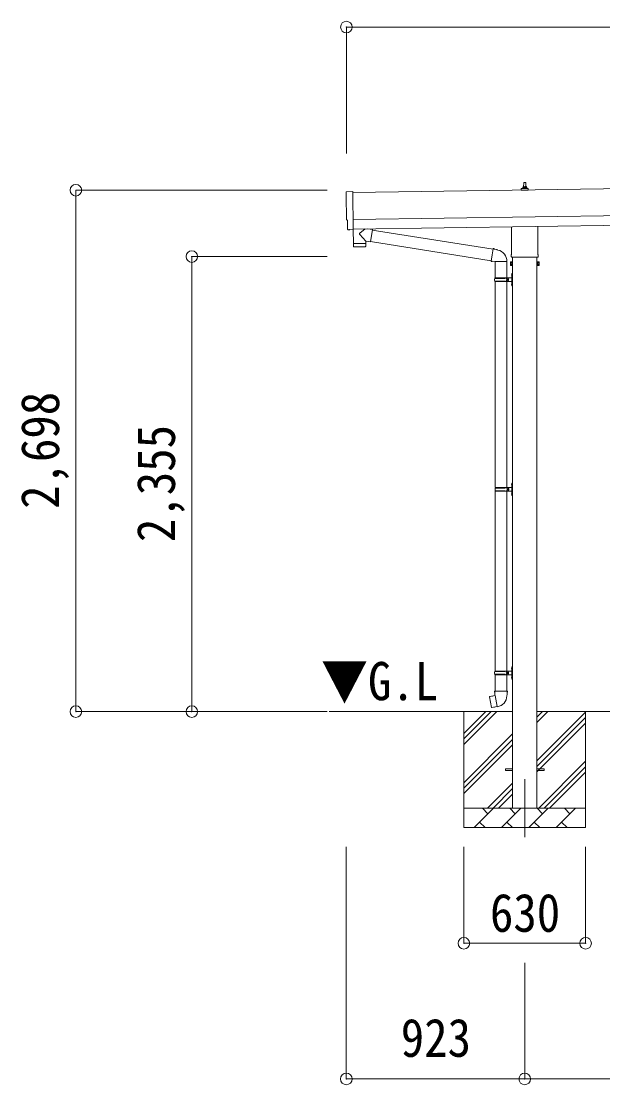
# Model space of a CAD drawing. Units: millimetres at full size, sheet at 1:60. Extents: x -16864 to 16864, y -11640 to 11640.
# Drawn here: x -865 to 2144, y -8625 to -3121 of the extents above; entities that cross this region are included whole.
import ezdxf
from ezdxf.enums import TextEntityAlignment as Align

# ---------------------------------------------------------------- set-up
doc = ezdxf.new("R2010")
doc.units = ezdxf.units.MM
doc.header["$LTSCALE"] = 60
doc.header["$PDMODE"] = 32
doc.header["$PDSIZE"] = 60
doc.linetypes.add('CHAIN1', pattern=[8, 5, -1, 1, -1])
for name, color, linetype, lineweight in [('0-1_Defpoints', 7, 'CHAIN1', 9), ('0-2_TEXT1', 4, 'Continuous', 9), ('0-3_SHAPE', 7, 'Continuous', 9), ('0-7_PARTS2', 7, 'Continuous', 9), ('0-8_TABLE1', 6, 'Continuous', 9), ('0-9_DIM1', 7, 'Continuous', 9)]:
    doc.layers.add(name, color=color, linetype=linetype, lineweight=lineweight)
doc.styles.add('ＭＳ ゴシック', font='')
doc.styles.get('ＭＳ ゴシック').set_extended_font_data('MS Gothic')

msp = doc.modelspace()

# ---------------------------------------------------------------- linework, layer by layer
at = {"layer": '0-1_Defpoints'}
msp.add_line((1740.59, -7043.97), (1740.59, -7392.97), dxfattribs=at)
at = {"layer": '0-2_TEXT1'}
for p, q in [((6480.66, -3926.28), (850.19, -4006.72)), ((1734.9, -3979.72), (1735.62, -3956.19)), ((1736.62, -3955.22), (1745.17, -3955.22)), ((1746.17, -3956.19), (1746.9, -3979.72)), ((1722.65, -3995.22), (1722.65, -3987.5)), ((1759.15, -3995.22), (1722.65, -3995.22)), ((1723.03, -3986.72), (1758.76, -3986.72)), ((1723.41, -3986.53), (1730.13, -3984.9)), ((1730.51, -3984.72), (1751.28, -3984.72)), ((1730.9, -3983.93), (1730.9, -3979.72)), ((1731.9, -3979.72), (1749.9, -3979.72)), ((1750.9, -3983.93), (1750.9, -3979.72)), ((1758.38, -3986.53), (1751.66, -3984.9)), ((1759.15, -3995.22), (1759.15, -3987.5)), ((852.19, -4146.7), (6482.66, -4066.27)), ((852.91, -4196.7), (6483.37, -4116.26)), ((833.33, -4200.75), (826.41, -4200.48)), ((1672.29, -4329.2), (1672.29, -4184.99)), ((1808.89, -4183.04), (1808.89, -4329.2)), ((1670.59, -4337.97), (1670.59, -4332.47)), ((1808.53, -4341.47), (1672.65, -4341.47)), ((1678.09, -4341.47), (1678.09, -7193.97)), ((1803.09, -7193.97), (1803.09, -4341.47)), ((1810.59, -4332.47), (1810.59, -4337.97)), ((1666.59, -4367.47), (1667.35, -4366.16)), ((1666.59, -4367.47), (1666.59, -4384.47)), ((1666.59, -4384.47), (1667.35, -4385.79)), ((1673.59, -4371.07), (1667.35, -4371.07)), ((1673.59, -4380.88), (1667.35, -4380.88)), ((1673.59, -4385.79), (1667.35, -4385.79)), ((1676.09, -4385.17), (1673.59, -4385.17)), ((1805.09, -4385.17), (1807.59, -4385.17)), ((1807.59, -4371.07), (1813.83, -4371.07)), ((1807.59, -4380.88), (1813.83, -4380.88)), ((1807.59, -4385.79), (1813.83, -4385.79)), ((1814.59, -4367.47), (1813.83, -4366.16)), ((1814.59, -4384.47), (1813.83, -4385.79)), ((1814.59, -4367.47), (1814.59, -4384.47)), ((1640.59, -6989.47), (1678.09, -6989.47)), ((1640.59, -6998.47), (1640.59, -6989.47)), ((1640.59, -6989.47), (1678.09, -6989.47)), ((1640.59, -6998.47), (1640.59, -6989.47)), ((1803.09, -6989.47), (1840.59, -6989.47)), ((1803.09, -6989.47), (1840.59, -6989.47)), ((1840.59, -6998.47), (1840.59, -6989.47)), ((1840.59, -6998.47), (1840.59, -6989.47)), ((1640.59, -6998.47), (1678.09, -6998.47)), ((1640.59, -6998.47), (1678.09, -6998.47)), ((1803.09, -6998.47), (1840.59, -6998.47)), ((1803.09, -6998.47), (1840.59, -6998.47))]:
    msp.add_line(p, q, dxfattribs=at)
for points in [[(818.57, -4003.73), (850.12, -4001.63), (852.94, -4199.46)], [(823.52, -4197.53), (822.85, -4150.51), (822.25, -4150.52)], [(834.07, -4200.46), (834.72, -4199.82), (852.96, -4200.47)], [(1673.59, -4385.79), (1673.59, -4366.16), (1667.35, -4366.16)], [(1673.59, -4385.17), (1673.59, -4366.77), (1676.09, -4366.77)], [(1807.59, -4385.17), (1807.59, -4366.77), (1805.09, -4366.77)], [(1807.59, -4385.79), (1807.59, -4366.16), (1813.83, -4366.16)]]:
    msp.add_lwpolyline(points, dxfattribs=at)
for points in [[(1676.09, -4386.47), (1676.09, -4365.47), (1678.09, -4365.47), (1678.09, -4386.47)], [(1805.09, -4386.47), (1805.09, -4365.47), (1803.09, -4365.47), (1803.09, -4386.47)]]:
    msp.add_lwpolyline(points, close=True, dxfattribs=at)
for centre, radius, start, end in [((1736.62, -3956.22), 1, 90, 178.60509), ((1745.17, -3956.22), 1, 1.39491, 90), ((1723.65, -3987.5), 1, 103.62699, 180), ((1729.9, -3983.93), 1, 283.62699, 0), ((1734.98, -3980.35), 4.13, 90, 171.17633), ((1731.9, -3980.72), 1, 90, 180), ((1744.23, -3979.72), 4.83, 133.60282, 180), ((1737.56, -3979.72), 4.83, 0, 46.39718), ((1746.81, -3980.35), 4.13, 8.82367, 90), ((1749.9, -3980.72), 1, 0, 90), ((1751.9, -3983.93), 1, 180, 256.37301), ((1758.15, -3987.5), 1, 0, 76.37301), ((1674.59, -4332.47), 4, 125.09963, 180), ((1674.59, -4337.97), 4, 180, 194.47751), ((1674.59, -4337.97), 4, 194.47751, 241.04498), ((1806.59, -4337.97), 4, 298.95502, 345.52249), ((1806.59, -4332.47), 4, 0, 54.90037), ((1806.59, -4337.97), 4, 345.52249, 0), ((1670.93, -4368.61), 4.34, 145.61575, 214.38425), ((1682.83, -4375.97), 16.24, 162.41205, 197.58795), ((1670.93, -4383.34), 4.34, 145.61575, 214.38425), ((1810.24, -4368.61), 4.34, 325.61575, 34.38425), ((1798.35, -4375.97), 16.24, 342.41205, 17.58795), ((1810.24, -4383.34), 4.34, 325.61575, 34.38425)]:
    msp.add_arc(centre, radius, start, end, dxfattribs=at)
for centre, major_axis, ratio, start_param, end_param in [((818.77, -4006.72), (-3, -0.04), 0.99863, 4.7647489, 6.2979817), ((-3945.59, -4145.22), (4762.89, 68.04), 0.99863, 6.2686928, 6.2979817), ((822.19, -4146.12), (-4.41, -0.06), 0.99863, 6.2686928, 7.8539816), ((826.53, -4197.48), (-2.15, -2.1), 0.9974, 5.5252311, 7.0411395), ((833.37, -4199.74), (-0.717, -0.7), 0.9974, 0.7579542, 1.5707963)]:
    msp.add_ellipse(centre, major_axis=major_axis, ratio=ratio, start_param=start_param, end_param=end_param, dxfattribs=at)
at = {"layer": '0-3_SHAPE'}
for p, q in [((1678.09, -6693.97), (729.14, -6693.97)), ((1425.59, -6693.97), (1425.59, -7293.97)), ((1425.59, -6807.46), (1539.07, -6693.97)), ((1425.59, -6835.74), (1567.36, -6693.97)), ((1425.59, -6864.03), (1595.64, -6693.97)), ((3578.09, -6693.97), (1803.09, -6693.97)), ((1803.09, -6722.8), (1831.91, -6693.97)), ((1803.09, -6751.08), (1860.2, -6693.97)), ((1803.09, -6949.07), (2055.59, -6696.57)), ((2055.59, -6693.97), (2055.59, -7293.97)), ((1803.09, -6977.36), (2055.59, -6724.86)), ((1803.09, -7005.64), (2055.59, -6753.14)), ((1425.59, -7062.02), (1678.09, -6809.52)), ((1425.59, -7090.3), (1678.09, -6837.8)), ((1425.59, -7118.58), (1678.09, -6866.08)), ((1812.75, -7193.97), (2055.59, -6951.13)), ((1841.03, -7193.97), (2055.59, -6979.42)), ((1869.31, -7193.97), (2055.59, -7007.7)), ((1548.19, -7193.97), (1678.09, -7064.07)), ((1576.47, -7193.97), (1678.09, -7092.36)), ((1604.76, -7193.97), (1678.09, -7120.64)), ((1425.59, -7193.97), (2055.59, -7193.97)), ((1478.46, -7293.97), (1578.46, -7193.97)), ((1549.9, -7222.53), (1521.35, -7193.97)), ((1619.88, -7293.97), (1719.88, -7193.97)), ((1691.32, -7222.53), (1662.77, -7193.97)), ((1761.3, -7293.97), (1861.3, -7193.97)), ((1832.75, -7222.53), (1804.19, -7193.97)), ((1902.72, -7293.97), (2002.72, -7193.97)), ((1974.17, -7222.53), (1945.61, -7193.97)), ((2055.59, -7293.97), (1425.59, -7293.97)), ((1507.01, -7265.42), (1535.56, -7293.97)), ((1648.43, -7265.42), (1676.98, -7293.97)), ((1789.85, -7265.42), (1818.41, -7293.97)), ((1931.27, -7265.42), (1959.83, -7293.97))]:
    msp.add_line(p, q, dxfattribs=at)
at = {"layer": '0-8_TABLE1'}
for p, q in [((817.59, -3151.34), (817.59, -3805.66)), ((12166.59, -3151.34), (817.59, -3151.34)), ((-582.41, -3995.68), (718.28, -3995.68)), ((-582.41, -3995.68), (-582.41, -6693.97)), ((17.59, -4338.97), (718.28, -4338.97)), ((17.59, -4338.97), (17.59, -6693.97)), ((-582.41, -6693.97), (718.28, -6693.97)), ((817.28, -8594.97), (817.28, -7392.97)), ((1425.59, -7892.97), (1425.59, -7392.97)), ((2055.59, -7892.97), (2055.59, -7392.97)), ((1425.59, -7892.97), (2055.59, -7892.97)), ((1740.59, -8594.97), (1740.59, -7994.97)), ((1740.59, -8594.97), (817.28, -8594.97)), ((3640.59, -8594.97), (1740.59, -8594.97))]:
    msp.add_line(p, q, dxfattribs=at)
for p in [(817.59, -3151.34), (-582.41, -3995.68), (17.59, -4338.97), (-582.41, -6693.97), (17.59, -6693.97), (1425.59, -7892.97), (2055.59, -7892.97), (817.28, -8594.97), (1740.59, -8594.97)]:
    msp.add_point(p, dxfattribs=at)
at = {"layer": '0-9_DIM1'}
for p, q in [((852.94, -4199.46), (852.96, -4200.47)), ((917.4, -4258.76), (886.53, -4225.66)), ((914.35, -4195.82), (886.7, -4218.33)), ((951.97, -4199.83), (926.13, -4195.65)), ((951.97, -4199.83), (941.81, -4262.71)), ((951.68, -4201.66), (1577.03, -4301.22)), ((853.59, -4272.69), (854, -4285.74)), ((914.59, -4287.82), (857.05, -4288.65)), ((858.08, -4271.63), (858.11, -4272.63)), ((913.07, -4270.84), (913.07, -4271.84)), ((917.4, -4258.76), (941.81, -4262.71)), ((917.4, -4258.76), (917.57, -4270.78)), ((942.1, -4260.89), (1566.61, -4360.32)), ((1566.28, -4362.14), (1571.82, -4330.77)), ((1577.35, -4299.41), (1571.82, -4330.77)), ((1577.35, -4299.41), (1578.49, -4297.43)), ((1578.49, -4297.43), (1582.05, -4298.05)), ((1582.05, -4298.05), (1582.47, -4300.4)), ((1596.98, -4303.22), (1598.67, -4304.85)), ((1598.67, -4304.85), (1600.78, -4305.3)), ((1566.28, -4362.14), (1566.68, -4364.39)), ((1566.28, -4362.14), (1571.44, -4362.95)), ((1566.68, -4364.39), (1570.24, -4365.02)), ((1570.24, -4365.02), (1571.44, -4362.95)), ((1571.44, -4362.95), (1586.04, -4365.27)), ((1586.04, -4365.27), (1588.25, -4364.29)), ((1648.54, -4364.68), (1587.36, -4364.68)), ((1588.09, -4364.68), (1588.09, -4449.89)), ((1648.09, -4364.68), (1648.09, -4449.89)), ((1585.09, -4451.89), (1635.42, -4451.89)), ((1586.09, -4449.89), (1672.09, -4449.89)), ((1586.09, -4449.89), (1586.09, -4451.89)), ((1645.09, -4449.89), (1645.09, -4454.39)), ((1645.09, -4454.39), (1647.09, -4454.39)), ((1647.09, -4454.39), (1647.09, -4458.89)), ((1653.09, -4449.89), (1653.09, -4458.89)), ((1653.09, -4454.39), (1656.09, -4454.39)), ((1656.09, -4454.39), (1656.09, -4458.89)), ((1671.79, -4432.75), (1673.83, -4433.74)), ((1673.06, -4430.74), (1673.69, -4430.74)), ((1673.06, -4430.74), (1673.06, -4439.04)), ((1673.06, -4439.04), (1673.69, -4439.04)), ((1673.69, -4430.74), (1673.69, -4439.04)), ((1673.69, -4430.74), (1674.09, -4431.14)), ((1673.69, -4439.04), (1674.09, -4438.64)), ((1673.83, -4433.74), (1674.44, -4434.89)), ((1674.09, -4426.89), (1677.09, -4425.39)), ((1674.09, -4426.89), (1674.09, -4458.89)), ((1674.09, -4431.14), (1674.09, -4438.64)), ((1677.09, -4425.39), (1677.09, -4458.89)), ((1677.09, -4425.39), (1678.09, -4425.39)), ((1678.09, -4425.39), (1678.09, -4458.89)), ((1585.09, -4465.89), (1635.42, -4465.89)), ((1586.09, -4467.89), (1586.09, -4465.89)), ((1586.09, -4467.89), (1672.09, -4467.89)), ((1588.09, -4467.89), (1588.09, -5534.97)), ((1645.09, -4467.89), (1645.09, -4463.39)), ((1645.09, -4463.39), (1647.09, -4463.39)), ((1647.09, -4463.39), (1647.09, -4458.89)), ((1648.09, -4467.89), (1648.09, -5534.97)), ((1653.09, -4467.89), (1653.09, -4458.89)), ((1653.09, -4463.39), (1656.09, -4463.39)), ((1656.09, -4463.39), (1656.09, -4458.89)), ((1671.79, -4480.75), (1673.83, -4481.74)), ((1673.06, -4478.74), (1673.69, -4478.74)), ((1673.06, -4478.74), (1673.06, -4487.04)), ((1673.06, -4487.04), (1673.69, -4487.04)), ((1673.69, -4478.74), (1673.69, -4487.04)), ((1673.69, -4478.74), (1674.09, -4479.14)), ((1673.69, -4487.04), (1674.09, -4486.64)), ((1673.83, -4481.74), (1674.44, -4482.89)), ((1674.09, -4490.89), (1674.09, -4458.89)), ((1674.09, -4479.14), (1674.09, -4486.64)), ((1674.09, -4490.89), (1677.09, -4492.39)), ((1677.09, -4492.39), (1677.09, -4458.89)), ((1677.09, -4492.39), (1678.09, -4492.39)), ((1678.09, -4492.39), (1678.09, -4458.89)), ((1587.59, -5536.97), (1637.92, -5536.97)), ((1587.59, -5550.97), (1637.92, -5550.97)), ((1588.09, -5552.97), (1588.09, -6484.97)), ((1588.59, -5534.97), (1588.59, -5536.97)), ((1588.59, -5534.97), (1672.09, -5534.97)), ((1588.59, -5552.97), (1588.59, -5550.97)), ((1588.59, -5552.97), (1672.09, -5552.97)), ((1647.59, -5534.97), (1647.59, -5539.47)), ((1647.59, -5539.47), (1649.59, -5539.47)), ((1647.59, -5552.97), (1647.59, -5548.47)), ((1647.59, -5548.47), (1649.59, -5548.47)), ((1648.09, -5552.97), (1648.09, -6484.97)), ((1649.59, -5539.47), (1649.59, -5543.97)), ((1649.59, -5548.47), (1649.59, -5543.97)), ((1655.59, -5534.97), (1655.59, -5543.97)), ((1655.59, -5539.47), (1658.59, -5539.47)), ((1655.59, -5552.97), (1655.59, -5543.97)), ((1655.59, -5548.47), (1658.59, -5548.47)), ((1658.59, -5539.47), (1658.59, -5543.97)), ((1658.59, -5548.47), (1658.59, -5543.97)), ((1671.79, -5517.83), (1673.83, -5518.82)), ((1673.06, -5515.82), (1673.69, -5515.82)), ((1673.06, -5515.82), (1673.06, -5524.12)), ((1673.06, -5524.12), (1673.69, -5524.12)), ((1673.69, -5515.82), (1673.69, -5524.12)), ((1673.69, -5515.82), (1674.09, -5516.22)), ((1673.69, -5524.12), (1674.09, -5523.72)), ((1673.83, -5518.82), (1674.44, -5519.97)), ((1674.09, -5511.97), (1677.09, -5510.47)), ((1674.09, -5511.97), (1674.09, -5543.97)), ((1674.09, -5516.22), (1674.09, -5523.72)), ((1674.09, -5575.97), (1674.09, -5543.97)), ((1677.09, -5510.47), (1677.09, -5543.97)), ((1677.09, -5510.47), (1678.09, -5510.47)), ((1677.09, -5577.47), (1677.09, -5543.97)), ((1678.09, -5510.47), (1678.09, -5543.97)), ((1678.09, -5577.47), (1678.09, -5543.97)), ((1671.79, -5565.83), (1673.83, -5566.82)), ((1673.06, -5563.82), (1673.69, -5563.82)), ((1673.06, -5563.82), (1673.06, -5572.12)), ((1673.06, -5572.12), (1673.69, -5572.12)), ((1673.69, -5563.82), (1673.69, -5572.12)), ((1673.69, -5563.82), (1674.09, -5564.22)), ((1673.69, -5572.12), (1674.09, -5571.72)), ((1673.83, -5566.82), (1674.44, -5567.97)), ((1674.09, -5564.22), (1674.09, -5571.72)), ((1674.09, -5575.97), (1677.09, -5577.47)), ((1677.09, -5577.47), (1678.09, -5577.47)), ((1585.09, -6486.97), (1635.42, -6486.97)), ((1586.09, -6484.97), (1672.09, -6484.97)), ((1586.09, -6484.97), (1586.09, -6486.97)), ((1645.09, -6484.97), (1645.09, -6489.47)), ((1645.09, -6489.47), (1647.09, -6489.47)), ((1647.09, -6489.47), (1647.09, -6493.97)), ((1647.09, -6498.47), (1647.09, -6493.97)), ((1653.09, -6484.97), (1653.09, -6493.97)), ((1653.09, -6489.47), (1656.09, -6489.47)), ((1653.09, -6502.97), (1653.09, -6493.97)), ((1656.09, -6489.47), (1656.09, -6493.97)), ((1656.09, -6498.47), (1656.09, -6493.97)), ((1671.79, -6467.83), (1673.83, -6468.82)), ((1673.06, -6465.82), (1673.69, -6465.82)), ((1673.06, -6465.82), (1673.06, -6474.12)), ((1673.06, -6474.12), (1673.69, -6474.12)), ((1673.69, -6465.82), (1673.69, -6474.12)), ((1673.69, -6465.82), (1674.09, -6466.22)), ((1673.69, -6474.12), (1674.09, -6473.72)), ((1673.83, -6468.82), (1674.44, -6469.97)), ((1674.09, -6461.97), (1677.09, -6460.47)), ((1674.09, -6461.97), (1674.09, -6493.97)), ((1674.09, -6466.22), (1674.09, -6473.72)), ((1674.09, -6525.97), (1674.09, -6493.97)), ((1677.09, -6460.47), (1677.09, -6493.97)), ((1677.09, -6460.47), (1678.09, -6460.47)), ((1677.09, -6527.47), (1677.09, -6493.97)), ((1678.09, -6460.47), (1678.09, -6493.97)), ((1678.09, -6527.47), (1678.09, -6493.97)), ((1585.09, -6500.97), (1635.42, -6500.97)), ((1586.09, -6502.97), (1586.09, -6500.97)), ((1586.09, -6502.97), (1672.09, -6502.97)), ((1588.09, -6502.97), (1588.09, -6587.9)), ((1645.09, -6502.97), (1645.09, -6498.47)), ((1645.09, -6498.47), (1647.09, -6498.47)), ((1648.09, -6502.97), (1648.09, -6587.9)), ((1653.09, -6498.47), (1656.09, -6498.47)), ((1671.79, -6515.83), (1673.83, -6516.82)), ((1673.06, -6513.82), (1673.69, -6513.82)), ((1673.06, -6513.82), (1673.06, -6522.12)), ((1673.06, -6522.12), (1673.69, -6522.12)), ((1673.69, -6513.82), (1673.69, -6522.12)), ((1673.69, -6513.82), (1674.09, -6514.22)), ((1673.69, -6522.12), (1674.09, -6521.72)), ((1673.83, -6516.82), (1674.44, -6517.97)), ((1674.09, -6514.22), (1674.09, -6521.72)), ((1674.09, -6525.97), (1677.09, -6527.47)), ((1677.09, -6527.47), (1678.09, -6527.47)), ((1586.24, -6587.9), (1584.09, -6588.68)), ((1584.09, -6588.68), (1584.09, -6592.3)), ((1584.09, -6592.3), (1586.33, -6593.12)), ((1586.24, -6587.9), (1618.09, -6587.9)), ((1586.24, -6587.9), (1586.33, -6593.12)), ((1586.33, -6593.12), (1586.59, -6607.9)), ((1649.94, -6587.9), (1618.09, -6587.9)), ((1652.09, -6592.3), (1649.85, -6593.12)), ((1649.94, -6587.9), (1652.09, -6588.68)), ((1652.09, -6588.68), (1652.09, -6592.3)), ((1559.63, -6616.35), (1558.82, -6617.52)), ((1558.82, -6617.52), (1568.44, -6672.08)), ((1587.5, -6611.1), (1559.63, -6616.35)), ((1572.37, -6613.75), (1572.16, -6613.99)), ((1586.59, -6607.9), (1587.94, -6609.9)), ((1597.85, -6668.4), (1587.72, -6610.93)), ((1587.74, -6610.1), (1587.74, -6610.81)), ((1587.94, -6609.9), (1587.91, -6609.91)), ((1648.28, -6609.84), (1648.2, -6612.01)), ((1649.59, -6607.9), (1648.28, -6609.84)), ((1582.46, -6670.99), (1582.18, -6670.84)), ((1598.16, -6669.16), (1597.91, -6668.5))]:
    msp.add_line(p, q, dxfattribs=at)
for points in [[(852.56, -4200.45), (853.58, -4271.69), (917.57, -4270.78)], [(917.54, -4284.83), (917.58, -4271.78), (853.59, -4272.69)], [(1577.35, -4299.41), (1582.47, -4300.4), (1596.98, -4303.22)], [(1671.79, -4437.04), (1673.83, -4436.04), (1674.44, -4434.89)], [(1671.79, -4485.04), (1673.83, -4484.04), (1674.44, -4482.89)], [(1671.79, -5522.12), (1673.83, -5521.12), (1674.44, -5519.97)], [(1671.79, -5570.12), (1673.83, -5569.12), (1674.44, -5567.97)], [(1671.79, -6472.12), (1673.83, -6471.12), (1674.44, -6469.97)], [(1671.79, -6520.12), (1673.83, -6519.12), (1674.44, -6517.97)], [(1649.94, -6587.9), (1649.85, -6593.12), (1649.59, -6607.9)], [(1574.62, -6613.53), (1574.34, -6613.38), (1572.37, -6613.75)], [(1597.58, -6668.31), (1569.6, -6672.9), (1568.44, -6672.08)], [(1584.65, -6670.43), (1584.44, -6670.67), (1582.46, -6670.99)]]:
    msp.add_lwpolyline(points, dxfattribs=at)
for centre, radius, start, end in [((890.01, -4222.08), 5, 131.47396, 225.79244), ((857, -4285.65), 3, 181.81845, 270.86677), ((914.54, -4284.82), 3, 270.81845, 359.81845), ((1588.25, -4364.29), 60.3, 359.62495, 78), ((1633.84, -4458.89), 49.25, 171.82876, 180.00002), ((1635.42, -4449.89), 2, 270, 359.99998), ((1677.39, -4434.89), 6, 136.21765, 223.78235), ((1672.09, -4447.89), 2, 270, 359.99998), ((1633.84, -4458.89), 49.25, 180.00002, 188.17127), ((1635.42, -4467.89), 2, 0.00005, 90.00004), ((1677.39, -4482.89), 6, 136.21765, 223.78235), ((1672.09, -4469.89), 2, 0.00005, 90.00004), ((1636.34, -5543.97), 49.25, 171.82876, 180.00002), ((1636.34, -5543.97), 49.25, 180.00002, 188.17127), ((1637.92, -5534.97), 2, 270, 359.99998), ((1637.92, -5552.97), 2, 0.00005, 90.00004), ((1677.39, -5519.97), 6, 136.21765, 223.78235), ((1672.09, -5532.97), 2, 270, 359.99998), ((1672.09, -5554.97), 2, 0.00005, 90.00004), ((1677.39, -5567.97), 6, 136.21765, 223.78235), ((1633.84, -6493.97), 49.25, 171.82876, 180.00002), ((1633.84, -6493.97), 49.25, 180.00002, 188.17127), ((1635.42, -6484.97), 2, 270, 359.99998), ((1677.39, -6469.97), 6, 136.21765, 223.78235), ((1672.09, -6482.97), 2, 270, 359.99998), ((1635.42, -6502.97), 2, 0.00005, 90.00004), ((1677.39, -6517.97), 6, 136.21765, 223.78235), ((1672.09, -6504.97), 2, 0.00005, 90.00004), ((1587.44, -6610.81), 0.3, 280.66842, 0), ((1587.94, -6610.1), 0.2, 100, 180), ((1587.94, -6609.9), 60.3, 279.96938, 358), ((1597.63, -6668.6), 0.3, 20, 99.33158), ((1598.34, -6669.09), 0.2, 200, 279.96938)]:
    msp.add_arc(centre, radius, start, end, dxfattribs=at)

# ---------------------------------------------------------------- texts
at = {"layer": '0-7_PARTS2', "style": 'ＭＳ ゴシック', "width": 0.9}
msp.add_text('▼G.L', height=197.9, dxfattribs=at).set_placement((686.42, -6694.26), align=Align.BOTTOM_LEFT)
at = {"layer": '0-8_TABLE1', "color": 7, "style": 'ＭＳ ゴシック', "width": 0.9}
for s, p in [('2,698', (-609.91, -5644.83)), ('2,355', (-9.91, -5816.47))]:
    msp.add_text(s, height=197.9, rotation=90, dxfattribs=at).set_placement(p, align=Align.BOTTOM_LEFT)
for s, p in [('630', (1560.59, -7892.97)), ('923', (1098.94, -8539.97))]:
    msp.add_text(s, height=197.9, dxfattribs=at).set_placement(p, align=Align.BOTTOM_LEFT)

doc.saveas('drawing.dxf')
